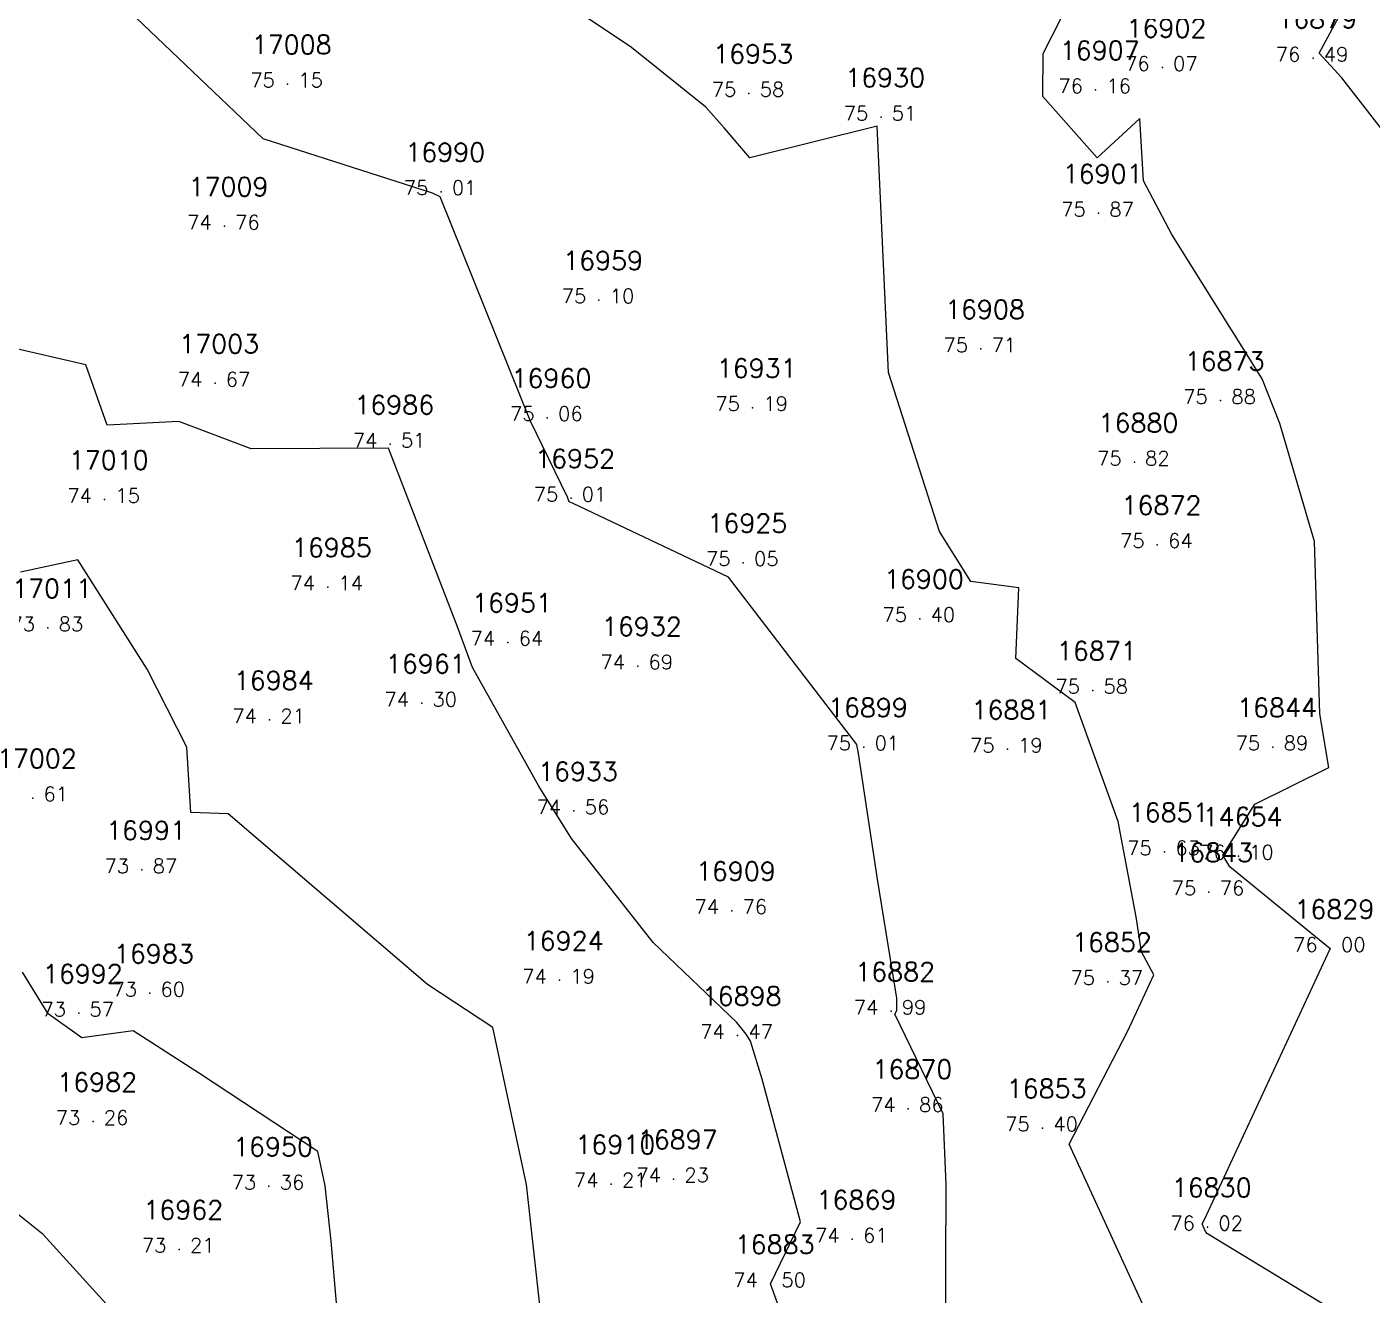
# Model space of a CAD drawing. Header units: millimetres. Extents: x 1412565 to 1412813, y 4931476 to 4931699.
# Drawn here: x 1412592.42 to 1412611.16, y 4931507.76 to 4931525.44 of the extents above; entities that cross this region are included whole.
import ezdxf
from ezdxf.enums import TextEntityAlignment as Align

# ---------------------------------------------------------------- set-up
doc = ezdxf.new("R2010")
doc.units = ezdxf.units.MM
for name, color, linetype in [('CIVIL', 50, 'Continuous'), ('CIVIL-DRAW', 80, 'Continuous'), ('CIVIL-NONAME', 130, 'Continuous'), ('CIVIL-TEXT', 240, 'Continuous'), ('CIVIL-Z', 50, 'Continuous'), ('Tcontours0', 7, 'Continuous'), ('Tcontours1', 7, 'Continuous'), ('Tcontours2', 7, 'Continuous')]:
    doc.layers.add(name, color=color, linetype=linetype)
doc.styles.add('CIVILCADMAIN', font='TXT.SHX')
doc.styles.get("Standard").update_dxf_attribs({"font": 'arial.ttf'})

# ---------------------------------------------------------------- blocks, each defined once
blk = doc.blocks.new('CIVIL-ZZ')
at = {"layer": 'CIVIL-DRAW'}
blk.add_point((0, 0), dxfattribs=at)
at = {"layer": 'CIVIL-NONAME'}
blk.add_attdef('NAME', text='', height=1.8, dxfattribs=at).set_placement((0, 2.1), align=Align.CENTER)
at = {"layer": 'CIVIL-TEXT', "flags": 8}
blk.add_attdef('TEXT', text='', height=2, dxfattribs=at).set_placement((0.2, -3.3), align=Align.CENTER)
at = {"layer": 'CIVIL-Z'}
blk.add_attdef('Z1', text='', height=1.6, dxfattribs=at).set_placement((-0.75, -0.225), align=Align.RIGHT)
blk.add_attdef('Z2', (0.75, -0.225), '', height=1.6, dxfattribs=at)

msp = doc.modelspace()

# ---------------------------------------------------------------- linework, layer by layer
at = {"layer": 'Tcontours0', "elevation": 75}
msp.add_lwpolyline([(1412605.218, 4931507.05), (1412605.228, 4931509.305), (1412605.185, 4931510.29), (1412604.511, 4931511.68), (1412604.539, 4931511.731), (1412604.541, 4931511.903), (1412604.27, 4931513.56), (1412604.006, 4931515.309), (1412603.982, 4931515.435), (1412602.196, 4931517.77), (1412600.029, 4931518.797), (1412599.976, 4931518.816), (1412599.95, 4931518.885), (1412599.431, 4931519.95), (1412598.176, 4931523.07), (1412598.069, 4931523.121), (1412595.712, 4931523.878), (1412593.934, 4931525.567)], dxfattribs=at)
at = {"layer": 'Tcontours1'}
for points, elevation in [([(1412610.789, 4931507.452), (1412608.871, 4931508.618), (1412608.843, 4931508.651), (1412608.796, 4931508.755), (1412608.827, 4931508.815), (1412610.58, 4931512.59), (1412609.179, 4931513.733), (1412609.081, 4931513.893), (1412609.529, 4931514.604), (1412610.559, 4931515.117), (1412610.435, 4931515.862), (1412610.36, 4931518.265), (1412609.878, 4931519.911), (1412609.632, 4931520.532), (1412608.371, 4931522.545), (1412607.977, 4931523.293), (1412607.928, 4931524.159), (1412607.332, 4931523.611), (1412606.574, 4931524.466), (1412606.581, 4931525.068), (1412607.088, 4931526.073)], 76), ([(1412599.768, 4931505.775), (1412599.382, 4931509.303), (1412598.913, 4931511.493), (1412598.001, 4931512.092), (1412595.225, 4931514.468), (1412594.701, 4931514.489), (1412594.645, 4931515.399), (1412594.092, 4931516.487), (1412593.13, 4931518.011), (1412592.329, 4931517.84)], 74), ([(1412592.277, 4931487.551), (1412593.877, 4931488.684), (1412594.03, 4931488.916), (1412594.836, 4931490.543), (1412594.626, 4931490.941), (1412594.584, 4931492.398), (1412593.938, 4931494.335), (1412594.244, 4931495.94), (1412594.349, 4931496.122), (1412595.49, 4931497.85), (1412595.009, 4931502.071), (1412594.974, 4931502.275), (1412594.906, 4931502.84), (1412594.62, 4931504.447), (1412593.98, 4931505.691), (1412593.521, 4931507.639), (1412592.647, 4931508.608), (1412591.989, 4931509.127)], 73)]:
    msp.add_lwpolyline(points, dxfattribs=dict(at, elevation=elevation))
at = {"layer": 'Tcontours2'}
for points, elevation in [([(1412608.177, 4931507.174), (1412606.941, 4931509.867), (1412607.758, 4931511.446), (1412608.12, 4931512.225), (1412607.95, 4931512.547), (1412607.875, 4931513.035), (1412607.623, 4931514.362), (1412607.026, 4931516.022), (1412606.199, 4931516.634), (1412606.239, 4931517.619), (1412605.572, 4931517.709), (1412605.134, 4931518.403), (1412604.426, 4931520.619), (1412604.264, 4931524.053), (1412602.49, 4931523.612), (1412602.132, 4931524.03), (1412601.878, 4931524.318), (1412600.841, 4931525.15), (1412597.319, 4931527.509)], 75.5), ([(1412614.316, 4931507.718), (1412614.236, 4931507.923), (1412614.164, 4931507.854), (1412612.764, 4931508.119), (1412612.387, 4931508.885), (1412612.213, 4931509.237), (1412612.032, 4931510.864), (1412612.333, 4931512.127), (1412612.254, 4931512.84), (1412612.795, 4931513.946), (1412613.162, 4931514.663), (1412613.515, 4931517.353), (1412613.414, 4931517.962), (1412613.402, 4931518.329), (1412613.329, 4931518.58), (1412612.743, 4931520.061), (1412612.516, 4931522.447), (1412610.742, 4931524.727), (1412610.425, 4931525.071), (1412611.271, 4931526.635)], 76.5), ([(1412603.398, 4931506.208), (1412602.78, 4931507.92), (1412603.199, 4931508.783), (1412602.663, 4931510.771), (1412602.503, 4931511.302), (1412602.443, 4931511.4), (1412602.312, 4931511.56), (1412601.145, 4931512.678), (1412600.008, 4931514.127), (1412599.551, 4931514.856), (1412598.626, 4931516.51), (1412598.417, 4931517.076), (1412597.456, 4931519.566), (1412595.544, 4931519.559), (1412594.537, 4931519.94), (1412593.537, 4931519.888), (1412593.239, 4931520.729), (1412591.32, 4931521.167)], 74.5), ([(1412596.927, 4931505.39), (1412596.66, 4931508.513), (1412596.576, 4931509.285), (1412596.473, 4931509.764), (1412594.822, 4931510.849), (1412593.898, 4931511.444), (1412593.185, 4931511.349), (1412592.716, 4931511.683), (1412592.355, 4931512.265)], 73.5)]:
    msp.add_lwpolyline(points, dxfattribs=dict(at, elevation=elevation))

# ---------------------------------------------------------------- block references
at = {"layer": 'CIVIL'}
ref = msp.add_blockref('CIVIL-ZZ', (1412608.24, 4931524.87, 76.07), dxfattribs=dict(at, xscale=0.2, yscale=0.2))
ref.add_attrib('Z2', '07', (1412608.39, 4931524.825), dxfattribs={"layer": 'CIVIL-Z', "height": 0.2, "style": 'CIVILCADMAIN'})
ref.add_attrib('Z1', '76', (1412607.72, 4931524.825), dxfattribs={"layer": 'CIVIL-Z', "height": 0.2, "style": 'CIVILCADMAIN'})
ref.add_attrib('NAME', '16902', (1412607.74, 4931525.29), dxfattribs={"layer": 'CIVIL-NONAME', "height": 0.26, "style": 'CIVILCADMAIN'})
ref = msp.add_blockref('CIVIL-ZZ', (1412610.34, 4931525, 76.49), dxfattribs=dict(at, xscale=0.2, yscale=0.2))
ref.add_attrib('Z2', '49', (1412610.49, 4931524.955), dxfattribs={"layer": 'CIVIL-Z', "height": 0.2, "style": 'CIVILCADMAIN'})
ref.add_attrib('Z1', '76', (1412609.82, 4931524.955), dxfattribs={"layer": 'CIVIL-Z', "height": 0.2, "style": 'CIVILCADMAIN'})
ref.add_attrib('NAME', '16879', (1412609.84, 4931525.42), dxfattribs={"layer": 'CIVIL-NONAME', "height": 0.26, "style": 'CIVILCADMAIN'})
ref = msp.add_blockref('CIVIL-ZZ', (1412596.05, 4931524.64, 75.15), dxfattribs=dict(at, xscale=0.2, yscale=0.2))
ref.add_attrib('Z2', '15', (1412596.2, 4931524.595), dxfattribs={"layer": 'CIVIL-Z', "height": 0.2, "style": 'CIVILCADMAIN'})
ref.add_attrib('Z1', '75', (1412595.53, 4931524.595), dxfattribs={"layer": 'CIVIL-Z', "height": 0.2, "style": 'CIVILCADMAIN'})
ref.add_attrib('NAME', '17008', (1412595.55, 4931525.06), dxfattribs={"layer": 'CIVIL-NONAME', "height": 0.26, "style": 'CIVILCADMAIN'})
ref = msp.add_blockref('CIVIL-ZZ', (1412602.48, 4931524.51, 75.58), dxfattribs=dict(at, xscale=0.2, yscale=0.2))
ref.add_attrib('Z2', '58', (1412602.63, 4931524.465), dxfattribs={"layer": 'CIVIL-Z', "height": 0.2, "style": 'CIVILCADMAIN'})
ref.add_attrib('Z1', '75', (1412601.96, 4931524.465), dxfattribs={"layer": 'CIVIL-Z', "height": 0.2, "style": 'CIVILCADMAIN'})
ref.add_attrib('NAME', '16953', (1412601.98, 4931524.93), dxfattribs={"layer": 'CIVIL-NONAME', "height": 0.26, "style": 'CIVILCADMAIN'})
ref = msp.add_blockref('CIVIL-ZZ', (1412607.31, 4931524.56, 76.16), dxfattribs=dict(at, xscale=0.2, yscale=0.2))
ref.add_attrib('Z2', '16', (1412607.46, 4931524.515), dxfattribs={"layer": 'CIVIL-Z', "height": 0.2, "style": 'CIVILCADMAIN'})
ref.add_attrib('Z1', '76', (1412606.79, 4931524.515), dxfattribs={"layer": 'CIVIL-Z', "height": 0.2, "style": 'CIVILCADMAIN'})
ref.add_attrib('NAME', '16907', (1412606.81, 4931524.98), dxfattribs={"layer": 'CIVIL-NONAME', "height": 0.26, "style": 'CIVILCADMAIN'})
ref = msp.add_blockref('CIVIL-ZZ', (1412604.32, 4931524.18, 75.51), dxfattribs=dict(at, xscale=0.2, yscale=0.2))
ref.add_attrib('Z2', '51', (1412604.47, 4931524.135), dxfattribs={"layer": 'CIVIL-Z', "height": 0.2, "style": 'CIVILCADMAIN'})
ref.add_attrib('Z1', '75', (1412603.8, 4931524.135), dxfattribs={"layer": 'CIVIL-Z', "height": 0.2, "style": 'CIVILCADMAIN'})
ref.add_attrib('NAME', '16930', (1412603.82, 4931524.6), dxfattribs={"layer": 'CIVIL-NONAME', "height": 0.26, "style": 'CIVILCADMAIN'})
ref = msp.add_blockref('CIVIL-ZZ', (1412598.19, 4931523.14, 75.01), dxfattribs=dict(at, xscale=0.2, yscale=0.2))
ref.add_attrib('Z2', '01', (1412598.34, 4931523.095), dxfattribs={"layer": 'CIVIL-Z', "height": 0.2, "style": 'CIVILCADMAIN'})
ref.add_attrib('Z1', '75', (1412597.67, 4931523.095), dxfattribs={"layer": 'CIVIL-Z', "height": 0.2, "style": 'CIVILCADMAIN'})
ref.add_attrib('NAME', '16990', (1412597.69, 4931523.56), dxfattribs={"layer": 'CIVIL-NONAME', "height": 0.26, "style": 'CIVILCADMAIN'})
ref = msp.add_blockref('CIVIL-ZZ', (1412607.35, 4931522.84, 75.87), dxfattribs=dict(at, xscale=0.2, yscale=0.2))
ref.add_attrib('Z2', '87', (1412607.5, 4931522.795), dxfattribs={"layer": 'CIVIL-Z', "height": 0.2, "style": 'CIVILCADMAIN'})
ref.add_attrib('Z1', '75', (1412606.83, 4931522.795), dxfattribs={"layer": 'CIVIL-Z', "height": 0.2, "style": 'CIVILCADMAIN'})
ref.add_attrib('NAME', '16901', (1412606.85, 4931523.26), dxfattribs={"layer": 'CIVIL-NONAME', "height": 0.26, "style": 'CIVILCADMAIN'})
ref = msp.add_blockref('CIVIL-ZZ', (1412595.17, 4931522.66, 74.76), dxfattribs=dict(at, xscale=0.2, yscale=0.2))
ref.add_attrib('Z2', '76', (1412595.32, 4931522.615), dxfattribs={"layer": 'CIVIL-Z', "height": 0.2, "style": 'CIVILCADMAIN'})
ref.add_attrib('Z1', '74', (1412594.65, 4931522.615), dxfattribs={"layer": 'CIVIL-Z', "height": 0.2, "style": 'CIVILCADMAIN'})
ref.add_attrib('NAME', '17009', (1412594.67, 4931523.08), dxfattribs={"layer": 'CIVIL-NONAME', "height": 0.26, "style": 'CIVILCADMAIN'})
ref = msp.add_blockref('CIVIL-ZZ', (1412600.39, 4931521.63, 75.1), dxfattribs=dict(at, xscale=0.2, yscale=0.2))
ref.add_attrib('Z2', '10', (1412600.54, 4931521.585), dxfattribs={"layer": 'CIVIL-Z', "height": 0.2, "style": 'CIVILCADMAIN'})
ref.add_attrib('Z1', '75', (1412599.87, 4931521.585), dxfattribs={"layer": 'CIVIL-Z', "height": 0.2, "style": 'CIVILCADMAIN'})
ref.add_attrib('NAME', '16959', (1412599.89, 4931522.05), dxfattribs={"layer": 'CIVIL-NONAME', "height": 0.26, "style": 'CIVILCADMAIN'})
ref = msp.add_blockref('CIVIL-ZZ', (1412605.71, 4931520.95, 75.71), dxfattribs=dict(at, xscale=0.2, yscale=0.2))
ref.add_attrib('Z2', '71', (1412605.86, 4931520.905), dxfattribs={"layer": 'CIVIL-Z', "height": 0.2, "style": 'CIVILCADMAIN'})
ref.add_attrib('Z1', '75', (1412605.19, 4931520.905), dxfattribs={"layer": 'CIVIL-Z', "height": 0.2, "style": 'CIVILCADMAIN'})
ref.add_attrib('NAME', '16908', (1412605.21, 4931521.37), dxfattribs={"layer": 'CIVIL-NONAME', "height": 0.26, "style": 'CIVILCADMAIN'})
ref = msp.add_blockref('CIVIL-ZZ', (1412595.04, 4931520.47, 74.67), dxfattribs=dict(at, xscale=0.2, yscale=0.2))
ref.add_attrib('Z2', '67', (1412595.19, 4931520.425), dxfattribs={"layer": 'CIVIL-Z', "height": 0.2, "style": 'CIVILCADMAIN'})
ref.add_attrib('Z1', '74', (1412594.52, 4931520.425), dxfattribs={"layer": 'CIVIL-Z', "height": 0.2, "style": 'CIVILCADMAIN'})
ref.add_attrib('NAME', '17003', (1412594.54, 4931520.89), dxfattribs={"layer": 'CIVIL-NONAME', "height": 0.26, "style": 'CIVILCADMAIN'})
ref = msp.add_blockref('CIVIL-ZZ', (1412609.05, 4931520.23, 75.88), dxfattribs=dict(at, xscale=0.2, yscale=0.2))
ref.add_attrib('Z2', '88', (1412609.2, 4931520.185), dxfattribs={"layer": 'CIVIL-Z', "height": 0.2, "style": 'CIVILCADMAIN'})
ref.add_attrib('Z1', '75', (1412608.53, 4931520.185), dxfattribs={"layer": 'CIVIL-Z', "height": 0.2, "style": 'CIVILCADMAIN'})
ref.add_attrib('NAME', '16873', (1412608.55, 4931520.65), dxfattribs={"layer": 'CIVIL-NONAME', "height": 0.26, "style": 'CIVILCADMAIN'})
ref = msp.add_blockref('CIVIL-ZZ', (1412599.67, 4931519.99, 75.06), dxfattribs=dict(at, xscale=0.2, yscale=0.2))
ref.add_attrib('Z2', '06', (1412599.82, 4931519.945), dxfattribs={"layer": 'CIVIL-Z', "height": 0.2, "style": 'CIVILCADMAIN'})
ref.add_attrib('Z1', '75', (1412599.15, 4931519.945), dxfattribs={"layer": 'CIVIL-Z', "height": 0.2, "style": 'CIVILCADMAIN'})
ref.add_attrib('NAME', '16960', (1412599.17, 4931520.41), dxfattribs={"layer": 'CIVIL-NONAME', "height": 0.26, "style": 'CIVILCADMAIN'})
ref = msp.add_blockref('CIVIL-ZZ', (1412602.53, 4931520.13, 75.19), dxfattribs=dict(at, xscale=0.2, yscale=0.2))
ref.add_attrib('Z2', '19', (1412602.68, 4931520.085), dxfattribs={"layer": 'CIVIL-Z', "height": 0.2, "style": 'CIVILCADMAIN'})
ref.add_attrib('Z1', '75', (1412602.01, 4931520.085), dxfattribs={"layer": 'CIVIL-Z', "height": 0.2, "style": 'CIVILCADMAIN'})
ref.add_attrib('NAME', '16931', (1412602.03, 4931520.55), dxfattribs={"layer": 'CIVIL-NONAME', "height": 0.26, "style": 'CIVILCADMAIN'})
ref = msp.add_blockref('CIVIL-ZZ', (1412597.48, 4931519.62, 74.51), dxfattribs=dict(at, xscale=0.2, yscale=0.2))
ref.add_attrib('Z2', '51', (1412597.63, 4931519.575), dxfattribs={"layer": 'CIVIL-Z', "height": 0.2, "style": 'CIVILCADMAIN'})
ref.add_attrib('Z1', '74', (1412596.96, 4931519.575), dxfattribs={"layer": 'CIVIL-Z', "height": 0.2, "style": 'CIVILCADMAIN'})
ref.add_attrib('NAME', '16986', (1412596.98, 4931520.04), dxfattribs={"layer": 'CIVIL-NONAME', "height": 0.26, "style": 'CIVILCADMAIN'})
ref = msp.add_blockref('CIVIL-ZZ', (1412607.85, 4931519.37, 75.82), dxfattribs=dict(at, xscale=0.2, yscale=0.2))
ref.add_attrib('Z2', '82', (1412608, 4931519.325), dxfattribs={"layer": 'CIVIL-Z', "height": 0.2, "style": 'CIVILCADMAIN'})
ref.add_attrib('Z1', '75', (1412607.33, 4931519.325), dxfattribs={"layer": 'CIVIL-Z', "height": 0.2, "style": 'CIVILCADMAIN'})
ref.add_attrib('NAME', '16880', (1412607.35, 4931519.79), dxfattribs={"layer": 'CIVIL-NONAME', "height": 0.26, "style": 'CIVILCADMAIN'})
ref = msp.add_blockref('CIVIL-ZZ', (1412593.5, 4931518.85, 74.15), dxfattribs=dict(at, xscale=0.2, yscale=0.2))
ref.add_attrib('Z2', '15', (1412593.65, 4931518.805), dxfattribs={"layer": 'CIVIL-Z', "height": 0.2, "style": 'CIVILCADMAIN'})
ref.add_attrib('Z1', '74', (1412592.98, 4931518.805), dxfattribs={"layer": 'CIVIL-Z', "height": 0.2, "style": 'CIVILCADMAIN'})
ref.add_attrib('NAME', '17010', (1412593, 4931519.27), dxfattribs={"layer": 'CIVIL-NONAME', "height": 0.26, "style": 'CIVILCADMAIN'})
ref = msp.add_blockref('CIVIL-ZZ', (1412600, 4931518.87, 75.01), dxfattribs=dict(at, xscale=0.2, yscale=0.2))
ref.add_attrib('Z2', '01', (1412600.15, 4931518.825), dxfattribs={"layer": 'CIVIL-Z', "height": 0.2, "style": 'CIVILCADMAIN'})
ref.add_attrib('Z1', '75', (1412599.48, 4931518.825), dxfattribs={"layer": 'CIVIL-Z', "height": 0.2, "style": 'CIVILCADMAIN'})
ref.add_attrib('NAME', '16952', (1412599.5, 4931519.29), dxfattribs={"layer": 'CIVIL-NONAME', "height": 0.26, "style": 'CIVILCADMAIN'})
ref = msp.add_blockref('CIVIL-ZZ', (1412608.17, 4931518.22, 75.64), dxfattribs=dict(at, xscale=0.2, yscale=0.2))
ref.add_attrib('Z2', '64', (1412608.32, 4931518.175), dxfattribs={"layer": 'CIVIL-Z', "height": 0.2, "style": 'CIVILCADMAIN'})
ref.add_attrib('Z1', '75', (1412607.65, 4931518.175), dxfattribs={"layer": 'CIVIL-Z', "height": 0.2, "style": 'CIVILCADMAIN'})
ref.add_attrib('NAME', '16872', (1412607.67, 4931518.64), dxfattribs={"layer": 'CIVIL-NONAME', "height": 0.26, "style": 'CIVILCADMAIN'})
ref = msp.add_blockref('CIVIL-ZZ', (1412602.4, 4931517.97, 75.05), dxfattribs=dict(at, xscale=0.2, yscale=0.2))
ref.add_attrib('Z2', '05', (1412602.55, 4931517.925), dxfattribs={"layer": 'CIVIL-Z', "height": 0.2, "style": 'CIVILCADMAIN'})
ref.add_attrib('Z1', '75', (1412601.88, 4931517.925), dxfattribs={"layer": 'CIVIL-Z', "height": 0.2, "style": 'CIVILCADMAIN'})
ref.add_attrib('NAME', '16925', (1412601.9, 4931518.39), dxfattribs={"layer": 'CIVIL-NONAME', "height": 0.26, "style": 'CIVILCADMAIN'})
ref = msp.add_blockref('CIVIL-ZZ', (1412596.61, 4931517.63, 74.14), dxfattribs=dict(at, xscale=0.2, yscale=0.2))
ref.add_attrib('Z2', '14', (1412596.76, 4931517.585), dxfattribs={"layer": 'CIVIL-Z', "height": 0.2, "style": 'CIVILCADMAIN'})
ref.add_attrib('Z1', '74', (1412596.09, 4931517.585), dxfattribs={"layer": 'CIVIL-Z', "height": 0.2, "style": 'CIVILCADMAIN'})
ref.add_attrib('NAME', '16985', (1412596.11, 4931518.05), dxfattribs={"layer": 'CIVIL-NONAME', "height": 0.26, "style": 'CIVILCADMAIN'})
ref = msp.add_blockref('CIVIL-ZZ', (1412604.86, 4931517.19, 75.4), dxfattribs=dict(at, xscale=0.2, yscale=0.2))
ref.add_attrib('Z2', '40', (1412605.01, 4931517.145), dxfattribs={"layer": 'CIVIL-Z', "height": 0.2, "style": 'CIVILCADMAIN'})
ref.add_attrib('Z1', '75', (1412604.34, 4931517.145), dxfattribs={"layer": 'CIVIL-Z', "height": 0.2, "style": 'CIVILCADMAIN'})
ref.add_attrib('NAME', '16900', (1412604.36, 4931517.61), dxfattribs={"layer": 'CIVIL-NONAME', "height": 0.26, "style": 'CIVILCADMAIN'})
ref = msp.add_blockref('CIVIL-ZZ', (1412592.71, 4931517.06, 73.83), dxfattribs=dict(at, xscale=0.2, yscale=0.2))
ref.add_attrib('Z2', '83', (1412592.86, 4931517.015), dxfattribs={"layer": 'CIVIL-Z', "height": 0.2, "style": 'CIVILCADMAIN'})
ref.add_attrib('Z1', '73', (1412592.19, 4931517.015), dxfattribs={"layer": 'CIVIL-Z', "height": 0.2, "style": 'CIVILCADMAIN'})
ref.add_attrib('NAME', '17011', (1412592.21, 4931517.48), dxfattribs={"layer": 'CIVIL-NONAME', "height": 0.26, "style": 'CIVILCADMAIN'})
ref = msp.add_blockref('CIVIL-ZZ', (1412599.12, 4931516.86, 74.64), dxfattribs=dict(at, xscale=0.2, yscale=0.2))
ref.add_attrib('Z2', '64', (1412599.27, 4931516.815), dxfattribs={"layer": 'CIVIL-Z', "height": 0.2, "style": 'CIVILCADMAIN'})
ref.add_attrib('Z1', '74', (1412598.6, 4931516.815), dxfattribs={"layer": 'CIVIL-Z', "height": 0.2, "style": 'CIVILCADMAIN'})
ref.add_attrib('NAME', '16951', (1412598.62, 4931517.28), dxfattribs={"layer": 'CIVIL-NONAME', "height": 0.26, "style": 'CIVILCADMAIN'})
ref = msp.add_blockref('CIVIL-ZZ', (1412600.93, 4931516.53, 74.69), dxfattribs=dict(at, xscale=0.2, yscale=0.2))
ref.add_attrib('Z2', '69', (1412601.08, 4931516.485), dxfattribs={"layer": 'CIVIL-Z', "height": 0.2, "style": 'CIVILCADMAIN'})
ref.add_attrib('Z1', '74', (1412600.41, 4931516.485), dxfattribs={"layer": 'CIVIL-Z', "height": 0.2, "style": 'CIVILCADMAIN'})
ref.add_attrib('NAME', '16932', (1412600.43, 4931516.95), dxfattribs={"layer": 'CIVIL-NONAME', "height": 0.26, "style": 'CIVILCADMAIN'})
ref = msp.add_blockref('CIVIL-ZZ', (1412607.27, 4931516.19, 75.58), dxfattribs=dict(at, xscale=0.2, yscale=0.2))
ref.add_attrib('Z2', '58', (1412607.42, 4931516.145), dxfattribs={"layer": 'CIVIL-Z', "height": 0.2, "style": 'CIVILCADMAIN'})
ref.add_attrib('Z1', '75', (1412606.75, 4931516.145), dxfattribs={"layer": 'CIVIL-Z', "height": 0.2, "style": 'CIVILCADMAIN'})
ref.add_attrib('NAME', '16871', (1412606.77, 4931516.61), dxfattribs={"layer": 'CIVIL-NONAME', "height": 0.26, "style": 'CIVILCADMAIN'})
ref = msp.add_blockref('CIVIL-ZZ', (1412597.92, 4931516.01, 74.3), dxfattribs=dict(at, xscale=0.2, yscale=0.2))
ref.add_attrib('Z2', '30', (1412598.07, 4931515.965), dxfattribs={"layer": 'CIVIL-Z', "height": 0.2, "style": 'CIVILCADMAIN'})
ref.add_attrib('Z1', '74', (1412597.4, 4931515.965), dxfattribs={"layer": 'CIVIL-Z', "height": 0.2, "style": 'CIVILCADMAIN'})
ref.add_attrib('NAME', '16961', (1412597.42, 4931516.43), dxfattribs={"layer": 'CIVIL-NONAME', "height": 0.26, "style": 'CIVILCADMAIN'})
ref = msp.add_blockref('CIVIL-ZZ', (1412595.8, 4931515.78, 74.21), dxfattribs=dict(at, xscale=0.2, yscale=0.2))
ref.add_attrib('Z2', '21', (1412595.95, 4931515.735), dxfattribs={"layer": 'CIVIL-Z', "height": 0.2, "style": 'CIVILCADMAIN'})
ref.add_attrib('Z1', '74', (1412595.28, 4931515.735), dxfattribs={"layer": 'CIVIL-Z', "height": 0.2, "style": 'CIVILCADMAIN'})
ref.add_attrib('NAME', '16984', (1412595.3, 4931516.2), dxfattribs={"layer": 'CIVIL-NONAME', "height": 0.26, "style": 'CIVILCADMAIN'})
ref = msp.add_blockref('CIVIL-ZZ', (1412604.08, 4931515.4, 75.01), dxfattribs=dict(at, xscale=0.2, yscale=0.2))
ref.add_attrib('Z2', '01', (1412604.23, 4931515.355), dxfattribs={"layer": 'CIVIL-Z', "height": 0.2, "style": 'CIVILCADMAIN'})
ref.add_attrib('Z1', '75', (1412603.56, 4931515.355), dxfattribs={"layer": 'CIVIL-Z', "height": 0.2, "style": 'CIVILCADMAIN'})
ref.add_attrib('NAME', '16899', (1412603.58, 4931515.82), dxfattribs={"layer": 'CIVIL-NONAME', "height": 0.26, "style": 'CIVILCADMAIN'})
ref = msp.add_blockref('CIVIL-ZZ', (1412606.08, 4931515.37, 75.19), dxfattribs=dict(at, xscale=0.2, yscale=0.2))
ref.add_attrib('Z2', '19', (1412606.23, 4931515.325), dxfattribs={"layer": 'CIVIL-Z', "height": 0.2, "style": 'CIVILCADMAIN'})
ref.add_attrib('Z1', '75', (1412605.56, 4931515.325), dxfattribs={"layer": 'CIVIL-Z', "height": 0.2, "style": 'CIVILCADMAIN'})
ref.add_attrib('NAME', '16881', (1412605.58, 4931515.79), dxfattribs={"layer": 'CIVIL-NONAME', "height": 0.26, "style": 'CIVILCADMAIN'})
ref = msp.add_blockref('CIVIL-ZZ', (1412609.78, 4931515.4, 75.89), dxfattribs=dict(at, xscale=0.2, yscale=0.2))
ref.add_attrib('Z2', '89', (1412609.93, 4931515.355), dxfattribs={"layer": 'CIVIL-Z', "height": 0.2, "style": 'CIVILCADMAIN'})
ref.add_attrib('Z1', '75', (1412609.26, 4931515.355), dxfattribs={"layer": 'CIVIL-Z', "height": 0.2, "style": 'CIVILCADMAIN'})
ref.add_attrib('NAME', '16844', (1412609.28, 4931515.82), dxfattribs={"layer": 'CIVIL-NONAME', "height": 0.26, "style": 'CIVILCADMAIN'})
ref = msp.add_blockref('CIVIL-ZZ', (1412592.5, 4931514.69, 73.61), dxfattribs=dict(at, xscale=0.2, yscale=0.2))
ref.add_attrib('Z2', '61', (1412592.65, 4931514.645), dxfattribs={"layer": 'CIVIL-Z', "height": 0.2, "style": 'CIVILCADMAIN'})
ref.add_attrib('Z1', '73', (1412591.98, 4931514.645), dxfattribs={"layer": 'CIVIL-Z', "height": 0.2, "style": 'CIVILCADMAIN'})
ref.add_attrib('NAME', '17002', (1412592, 4931515.11), dxfattribs={"layer": 'CIVIL-NONAME', "height": 0.26, "style": 'CIVILCADMAIN'})
ref = msp.add_blockref('CIVIL-ZZ', (1412600.04, 4931514.51, 74.56), dxfattribs=dict(at, xscale=0.2, yscale=0.2))
ref.add_attrib('Z2', '56', (1412600.19, 4931514.465), dxfattribs={"layer": 'CIVIL-Z', "height": 0.2, "style": 'CIVILCADMAIN'})
ref.add_attrib('Z1', '74', (1412599.52, 4931514.465), dxfattribs={"layer": 'CIVIL-Z', "height": 0.2, "style": 'CIVILCADMAIN'})
ref.add_attrib('NAME', '16933', (1412599.54, 4931514.93), dxfattribs={"layer": 'CIVIL-NONAME', "height": 0.26, "style": 'CIVILCADMAIN'})
ref = msp.add_blockref('CIVIL-ZZ', (1412608.27, 4931513.94, 75.63), dxfattribs=dict(at, xscale=0.2, yscale=0.2))
ref.add_attrib('Z2', '63', (1412608.42, 4931513.895), dxfattribs={"layer": 'CIVIL-Z', "height": 0.2, "style": 'CIVILCADMAIN'})
ref.add_attrib('Z1', '75', (1412607.75, 4931513.895), dxfattribs={"layer": 'CIVIL-Z', "height": 0.2, "style": 'CIVILCADMAIN'})
ref.add_attrib('NAME', '16851', (1412607.77, 4931514.36), dxfattribs={"layer": 'CIVIL-NONAME', "height": 0.26, "style": 'CIVILCADMAIN'})
ref = msp.add_blockref('CIVIL-ZZ', (1412609.3, 4931513.88, 76.1), dxfattribs=dict(at, xscale=0.2, yscale=0.2))
ref.add_attrib('Z2', '10', (1412609.45, 4931513.835), dxfattribs={"layer": 'CIVIL-Z', "height": 0.2, "style": 'CIVILCADMAIN'})
ref.add_attrib('Z1', '76', (1412608.78, 4931513.835), dxfattribs={"layer": 'CIVIL-Z', "height": 0.2, "style": 'CIVILCADMAIN'})
ref.add_attrib('NAME', '14654', (1412608.8, 4931514.3), dxfattribs={"layer": 'CIVIL-NONAME', "height": 0.26, "style": 'CIVILCADMAIN'})
ref = msp.add_blockref('CIVIL-ZZ', (1412594.02, 4931513.69, 73.87), dxfattribs=dict(at, xscale=0.2, yscale=0.2))
ref.add_attrib('Z2', '87', (1412594.17, 4931513.645), dxfattribs={"layer": 'CIVIL-Z', "height": 0.2, "style": 'CIVILCADMAIN'})
ref.add_attrib('Z1', '73', (1412593.5, 4931513.645), dxfattribs={"layer": 'CIVIL-Z', "height": 0.2, "style": 'CIVILCADMAIN'})
ref.add_attrib('NAME', '16991', (1412593.52, 4931514.11), dxfattribs={"layer": 'CIVIL-NONAME', "height": 0.26, "style": 'CIVILCADMAIN'})
ref = msp.add_blockref('CIVIL-ZZ', (1412608.89, 4931513.38, 75.76), dxfattribs=dict(at, xscale=0.2, yscale=0.2))
ref.add_attrib('Z2', '76', (1412609.04, 4931513.335), dxfattribs={"layer": 'CIVIL-Z', "height": 0.2, "style": 'CIVILCADMAIN'})
ref.add_attrib('Z1', '75', (1412608.37, 4931513.335), dxfattribs={"layer": 'CIVIL-Z', "height": 0.2, "style": 'CIVILCADMAIN'})
ref.add_attrib('NAME', '16843', (1412608.39, 4931513.8), dxfattribs={"layer": 'CIVIL-NONAME', "height": 0.26, "style": 'CIVILCADMAIN'})
ref = msp.add_blockref('CIVIL-ZZ', (1412602.24, 4931513.12, 74.76), dxfattribs=dict(at, xscale=0.2, yscale=0.2))
ref.add_attrib('Z2', '76', (1412602.39, 4931513.075), dxfattribs={"layer": 'CIVIL-Z', "height": 0.2, "style": 'CIVILCADMAIN'})
ref.add_attrib('Z1', '74', (1412601.72, 4931513.075), dxfattribs={"layer": 'CIVIL-Z', "height": 0.2, "style": 'CIVILCADMAIN'})
ref.add_attrib('NAME', '16909', (1412601.74, 4931513.54), dxfattribs={"layer": 'CIVIL-NONAME', "height": 0.26, "style": 'CIVILCADMAIN'})
ref = msp.add_blockref('CIVIL-ZZ', (1412610.58, 4931512.59, 76), dxfattribs=dict(at, xscale=0.2, yscale=0.2))
ref.add_attrib('Z2', '00', (1412610.73, 4931512.545), dxfattribs={"layer": 'CIVIL-Z', "height": 0.2, "style": 'CIVILCADMAIN'})
ref.add_attrib('Z1', '76', (1412610.06, 4931512.545), dxfattribs={"layer": 'CIVIL-Z', "height": 0.2, "style": 'CIVILCADMAIN'})
ref.add_attrib('NAME', '16829', (1412610.08, 4931513.01), dxfattribs={"layer": 'CIVIL-NONAME', "height": 0.26, "style": 'CIVILCADMAIN'})
ref = msp.add_blockref('CIVIL-ZZ', (1412599.84, 4931512.15, 74.19), dxfattribs=dict(at, xscale=0.2, yscale=0.2))
ref.add_attrib('Z2', '19', (1412599.99, 4931512.105), dxfattribs={"layer": 'CIVIL-Z', "height": 0.2, "style": 'CIVILCADMAIN'})
ref.add_attrib('Z1', '74', (1412599.32, 4931512.105), dxfattribs={"layer": 'CIVIL-Z', "height": 0.2, "style": 'CIVILCADMAIN'})
ref.add_attrib('NAME', '16924', (1412599.34, 4931512.57), dxfattribs={"layer": 'CIVIL-NONAME', "height": 0.26, "style": 'CIVILCADMAIN'})
ref = msp.add_blockref('CIVIL-ZZ', (1412607.48, 4931512.13, 75.37), dxfattribs=dict(at, xscale=0.2, yscale=0.2))
ref.add_attrib('Z2', '37', (1412607.63, 4931512.085), dxfattribs={"layer": 'CIVIL-Z', "height": 0.2, "style": 'CIVILCADMAIN'})
ref.add_attrib('Z1', '75', (1412606.96, 4931512.085), dxfattribs={"layer": 'CIVIL-Z', "height": 0.2, "style": 'CIVILCADMAIN'})
ref.add_attrib('NAME', '16852', (1412606.98, 4931512.55), dxfattribs={"layer": 'CIVIL-NONAME', "height": 0.26, "style": 'CIVILCADMAIN'})
ref = msp.add_blockref('CIVIL-ZZ', (1412594.13, 4931511.97, 73.6), dxfattribs=dict(at, xscale=0.2, yscale=0.2))
ref.add_attrib('Z2', '60', (1412594.28, 4931511.925), dxfattribs={"layer": 'CIVIL-Z', "height": 0.2, "style": 'CIVILCADMAIN'})
ref.add_attrib('Z1', '73', (1412593.61, 4931511.925), dxfattribs={"layer": 'CIVIL-Z', "height": 0.2, "style": 'CIVILCADMAIN'})
ref.add_attrib('NAME', '16983', (1412593.63, 4931512.39), dxfattribs={"layer": 'CIVIL-NONAME', "height": 0.26, "style": 'CIVILCADMAIN'})
ref = msp.add_blockref('CIVIL-ZZ', (1412604.46, 4931511.72, 74.99), dxfattribs=dict(at, xscale=0.2, yscale=0.2))
ref.add_attrib('Z2', '99', (1412604.61, 4931511.675), dxfattribs={"layer": 'CIVIL-Z', "height": 0.2, "style": 'CIVILCADMAIN'})
ref.add_attrib('Z1', '74', (1412603.94, 4931511.675), dxfattribs={"layer": 'CIVIL-Z', "height": 0.2, "style": 'CIVILCADMAIN'})
ref.add_attrib('NAME', '16882', (1412603.96, 4931512.14), dxfattribs={"layer": 'CIVIL-NONAME', "height": 0.26, "style": 'CIVILCADMAIN'})
ref = msp.add_blockref('CIVIL-ZZ', (1412593.14, 4931511.69, 73.57), dxfattribs=dict(at, xscale=0.2, yscale=0.2))
ref.add_attrib('Z2', '57', (1412593.29, 4931511.645), dxfattribs={"layer": 'CIVIL-Z', "height": 0.2, "style": 'CIVILCADMAIN'})
ref.add_attrib('Z1', '73', (1412592.62, 4931511.645), dxfattribs={"layer": 'CIVIL-Z', "height": 0.2, "style": 'CIVILCADMAIN'})
ref.add_attrib('NAME', '16992', (1412592.64, 4931512.11), dxfattribs={"layer": 'CIVIL-NONAME', "height": 0.26, "style": 'CIVILCADMAIN'})
ref = msp.add_blockref('CIVIL-ZZ', (1412602.32, 4931511.38, 74.47), dxfattribs=dict(at, xscale=0.2, yscale=0.2))
ref.add_attrib('Z2', '47', (1412602.47, 4931511.335), dxfattribs={"layer": 'CIVIL-Z', "height": 0.2, "style": 'CIVILCADMAIN'})
ref.add_attrib('Z1', '74', (1412601.8, 4931511.335), dxfattribs={"layer": 'CIVIL-Z', "height": 0.2, "style": 'CIVILCADMAIN'})
ref.add_attrib('NAME', '16898', (1412601.82, 4931511.8), dxfattribs={"layer": 'CIVIL-NONAME', "height": 0.26, "style": 'CIVILCADMAIN'})
ref = msp.add_blockref('CIVIL-ZZ', (1412604.7, 4931510.36, 74.86), dxfattribs=dict(at, xscale=0.2, yscale=0.2))
ref.add_attrib('Z2', '86', (1412604.85, 4931510.315), dxfattribs={"layer": 'CIVIL-Z', "height": 0.2, "style": 'CIVILCADMAIN'})
ref.add_attrib('Z1', '74', (1412604.18, 4931510.315), dxfattribs={"layer": 'CIVIL-Z', "height": 0.2, "style": 'CIVILCADMAIN'})
ref.add_attrib('NAME', '16870', (1412604.2, 4931510.78), dxfattribs={"layer": 'CIVIL-NONAME', "height": 0.26, "style": 'CIVILCADMAIN'})
ref = msp.add_blockref('CIVIL-ZZ', (1412593.34, 4931510.18, 73.26), dxfattribs=dict(at, xscale=0.2, yscale=0.2))
ref.add_attrib('Z2', '26', (1412593.49, 4931510.135), dxfattribs={"layer": 'CIVIL-Z', "height": 0.2, "style": 'CIVILCADMAIN'})
ref.add_attrib('Z1', '73', (1412592.82, 4931510.135), dxfattribs={"layer": 'CIVIL-Z', "height": 0.2, "style": 'CIVILCADMAIN'})
ref.add_attrib('NAME', '16982', (1412592.84, 4931510.6), dxfattribs={"layer": 'CIVIL-NONAME', "height": 0.26, "style": 'CIVILCADMAIN'})
ref = msp.add_blockref('CIVIL-ZZ', (1412606.57, 4931510.09, 75.4), dxfattribs=dict(at, xscale=0.2, yscale=0.2))
ref.add_attrib('Z2', '40', (1412606.72, 4931510.045), dxfattribs={"layer": 'CIVIL-Z', "height": 0.2, "style": 'CIVILCADMAIN'})
ref.add_attrib('Z1', '75', (1412606.05, 4931510.045), dxfattribs={"layer": 'CIVIL-Z', "height": 0.2, "style": 'CIVILCADMAIN'})
ref.add_attrib('NAME', '16853', (1412606.07, 4931510.51), dxfattribs={"layer": 'CIVIL-NONAME', "height": 0.26, "style": 'CIVILCADMAIN'})
ref = msp.add_blockref('CIVIL-ZZ', (1412595.79, 4931509.28, 73.36), dxfattribs=dict(at, xscale=0.2, yscale=0.2))
ref.add_attrib('Z2', '36', (1412595.94, 4931509.235), dxfattribs={"layer": 'CIVIL-Z', "height": 0.2, "style": 'CIVILCADMAIN'})
ref.add_attrib('Z1', '73', (1412595.27, 4931509.235), dxfattribs={"layer": 'CIVIL-Z', "height": 0.2, "style": 'CIVILCADMAIN'})
ref.add_attrib('NAME', '16950', (1412595.29, 4931509.7), dxfattribs={"layer": 'CIVIL-NONAME', "height": 0.26, "style": 'CIVILCADMAIN'})
ref = msp.add_blockref('CIVIL-ZZ', (1412600.56, 4931509.31, 74.21), dxfattribs=dict(at, xscale=0.2, yscale=0.2))
ref.add_attrib('Z2', '21', (1412600.71, 4931509.265), dxfattribs={"layer": 'CIVIL-Z', "height": 0.2, "style": 'CIVILCADMAIN'})
ref.add_attrib('Z1', '74', (1412600.04, 4931509.265), dxfattribs={"layer": 'CIVIL-Z', "height": 0.2, "style": 'CIVILCADMAIN'})
ref.add_attrib('NAME', '16910', (1412600.06, 4931509.73), dxfattribs={"layer": 'CIVIL-NONAME', "height": 0.26, "style": 'CIVILCADMAIN'})
ref = msp.add_blockref('CIVIL-ZZ', (1412601.43, 4931509.38, 74.23), dxfattribs=dict(at, xscale=0.2, yscale=0.2))
ref.add_attrib('Z2', '23', (1412601.58, 4931509.335), dxfattribs={"layer": 'CIVIL-Z', "height": 0.2, "style": 'CIVILCADMAIN'})
ref.add_attrib('Z1', '74', (1412600.91, 4931509.335), dxfattribs={"layer": 'CIVIL-Z', "height": 0.2, "style": 'CIVILCADMAIN'})
ref.add_attrib('NAME', '16897', (1412600.93, 4931509.8), dxfattribs={"layer": 'CIVIL-NONAME', "height": 0.26, "style": 'CIVILCADMAIN'})
ref = msp.add_blockref('CIVIL-ZZ', (1412608.87, 4931508.71, 76.02), dxfattribs=dict(at, xscale=0.2, yscale=0.2))
ref.add_attrib('Z2', '02', (1412609.02, 4931508.665), dxfattribs={"layer": 'CIVIL-Z', "height": 0.2, "style": 'CIVILCADMAIN'})
ref.add_attrib('Z1', '76', (1412608.35, 4931508.665), dxfattribs={"layer": 'CIVIL-Z', "height": 0.2, "style": 'CIVILCADMAIN'})
ref.add_attrib('NAME', '16830', (1412608.37, 4931509.13), dxfattribs={"layer": 'CIVIL-NONAME', "height": 0.26, "style": 'CIVILCADMAIN'})
ref = msp.add_blockref('CIVIL-ZZ', (1412603.92, 4931508.54, 74.61), dxfattribs=dict(at, xscale=0.2, yscale=0.2))
ref.add_attrib('Z2', '61', (1412604.07, 4931508.495), dxfattribs={"layer": 'CIVIL-Z', "height": 0.2, "style": 'CIVILCADMAIN'})
ref.add_attrib('Z1', '74', (1412603.4, 4931508.495), dxfattribs={"layer": 'CIVIL-Z', "height": 0.2, "style": 'CIVILCADMAIN'})
ref.add_attrib('NAME', '16869', (1412603.42, 4931508.96), dxfattribs={"layer": 'CIVIL-NONAME', "height": 0.26, "style": 'CIVILCADMAIN'})
ref = msp.add_blockref('CIVIL-ZZ', (1412594.54, 4931508.4, 73.21), dxfattribs=dict(at, xscale=0.2, yscale=0.2))
ref.add_attrib('Z2', '21', (1412594.69, 4931508.355), dxfattribs={"layer": 'CIVIL-Z', "height": 0.2, "style": 'CIVILCADMAIN'})
ref.add_attrib('Z1', '73', (1412594.02, 4931508.355), dxfattribs={"layer": 'CIVIL-Z', "height": 0.2, "style": 'CIVILCADMAIN'})
ref.add_attrib('NAME', '16962', (1412594.04, 4931508.82), dxfattribs={"layer": 'CIVIL-NONAME', "height": 0.26, "style": 'CIVILCADMAIN'})
ref = msp.add_blockref('CIVIL-ZZ', (1412602.78, 4931507.92, 74.5), dxfattribs=dict(at, xscale=0.2, yscale=0.2))
ref.add_attrib('Z2', '50', (1412602.93, 4931507.875), dxfattribs={"layer": 'CIVIL-Z', "height": 0.2, "style": 'CIVILCADMAIN'})
ref.add_attrib('Z1', '74', (1412602.26, 4931507.875), dxfattribs={"layer": 'CIVIL-Z', "height": 0.2, "style": 'CIVILCADMAIN'})
ref.add_attrib('NAME', '16883', (1412602.28, 4931508.34), dxfattribs={"layer": 'CIVIL-NONAME', "height": 0.26, "style": 'CIVILCADMAIN'})

doc.saveas('drawing.dxf')
